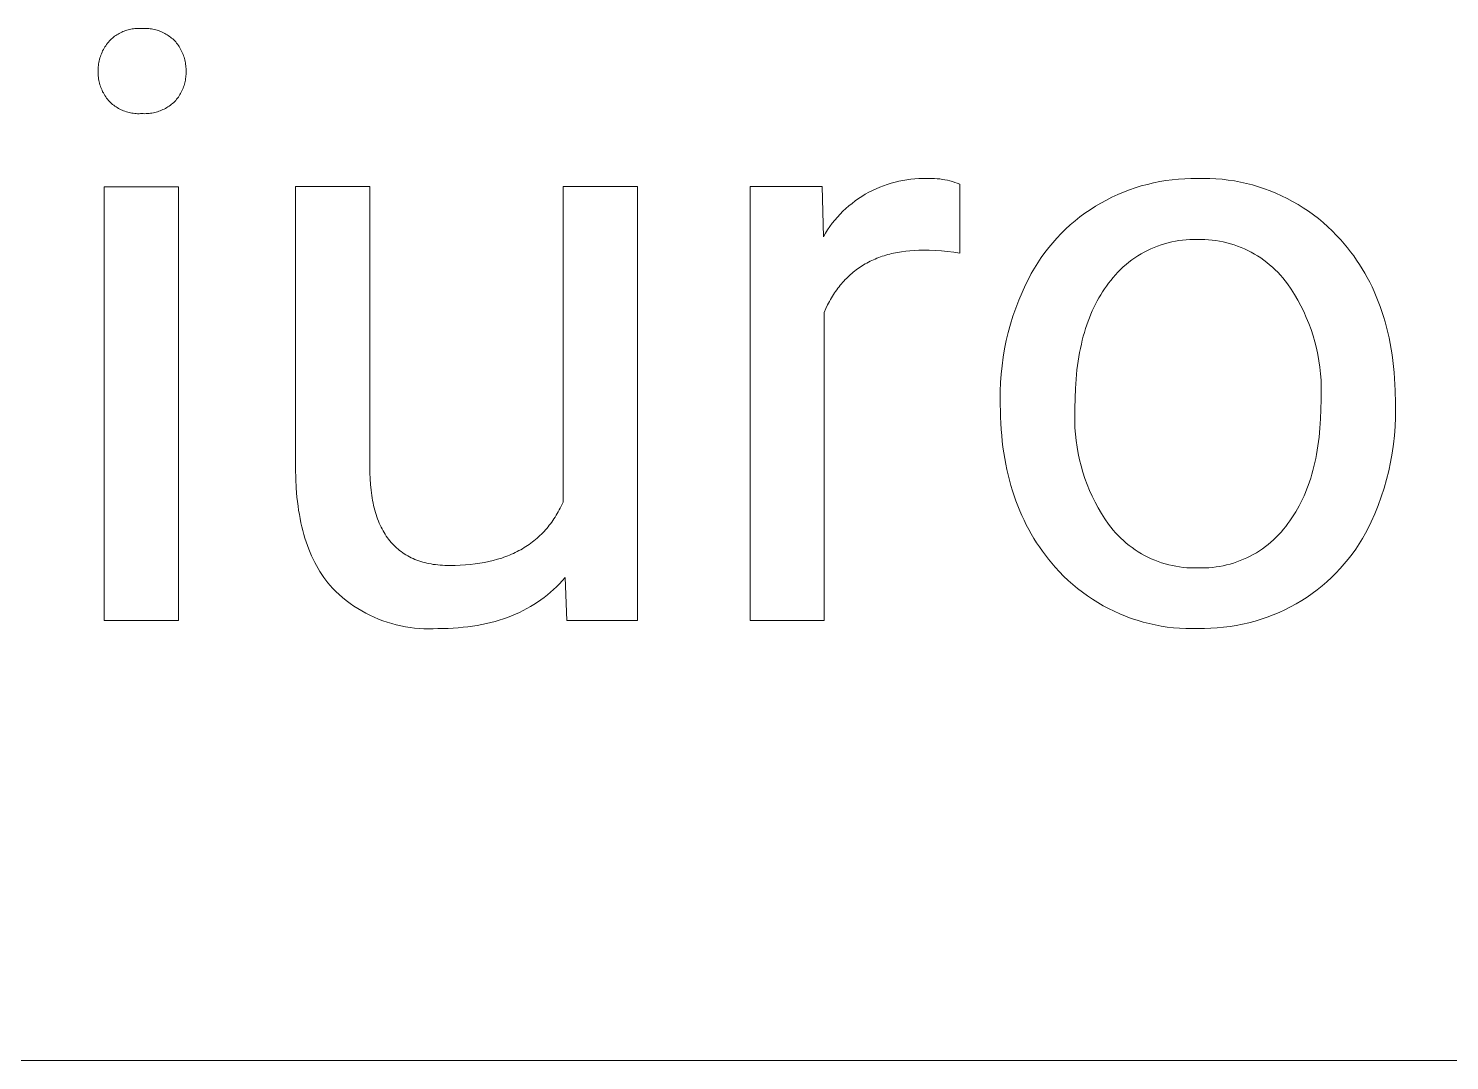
# Model space of a CAD drawing. Header units: millimetres. Extents: x -582 to 3448, y -204 to 2611.
# Drawn here: x 2162.3 to 2255.2, y 21 to 88.5 of the extents above; entities that cross this region are included whole.
import ezdxf

# ---------------------------------------------------------------- set-up
doc = ezdxf.new("R2010")
doc.units = ezdxf.units.MM
doc.header["$MEASUREMENT"] = 0
doc.layers.add('Domyślny', color=7, linetype='Continuous', true_color=0x000000)

msp = doc.modelspace()

# ---------------------------------------------------------------- linework, layer by layer
at = {"layer": 'Domyślny', "color": 18, "lineweight": 15, "true_color": 0x000000}
for p, q in [((2168.33, 88.212), (2168.411, 88.251)), ((2168.411, 88.251), (2168.494, 88.288)), ((2168.494, 88.288), (2168.577, 88.321)), ((2168.577, 88.321), (2168.662, 88.352)), ((2168.662, 88.352), (2168.748, 88.379)), ((2168.748, 88.379), (2168.835, 88.404)), ((2168.835, 88.404), (2168.922, 88.426)), ((2168.922, 88.426), (2169.011, 88.444)), ((2169.011, 88.444), (2169.099, 88.46)), ((2169.099, 88.46), (2169.189, 88.473)), ((2169.189, 88.473), (2169.278, 88.482)), ((2169.278, 88.482), (2169.368, 88.489)), ((2169.368, 88.489), (2169.458, 88.492)), ((2169.458, 88.492), (2169.549, 88.492)), ((2169.549, 88.492), (2169.639, 88.489)), ((2169.639, 88.489), (2169.729, 88.483)), ((2169.729, 88.483), (2169.82, 88.489)), ((2169.82, 88.489), (2169.911, 88.492)), ((2169.911, 88.492), (2170.002, 88.491)), ((2170.002, 88.491), (2170.093, 88.488)), ((2170.093, 88.488), (2170.184, 88.481)), ((2170.184, 88.481), (2170.274, 88.471)), ((2170.274, 88.471), (2170.364, 88.458)), ((2170.364, 88.458), (2170.454, 88.443)), ((2170.454, 88.443), (2170.543, 88.424)), ((2170.543, 88.424), (2170.632, 88.402)), ((2170.632, 88.402), (2170.719, 88.378)), ((2170.719, 88.378), (2170.806, 88.35)), ((2170.806, 88.35), (2170.892, 88.319)), ((2170.892, 88.319), (2170.977, 88.286)), ((2170.977, 88.286), (2171.06, 88.25)), ((2171.06, 88.25), (2171.142, 88.211)), ((2167.311, 87.282), (2167.365, 87.365)), ((2167.365, 87.365), (2167.421, 87.447)), ((2167.421, 87.447), (2167.481, 87.526)), ((2167.481, 87.526), (2167.543, 87.603)), ((2167.543, 87.603), (2167.608, 87.678)), ((2167.608, 87.678), (2167.672, 87.742)), ((2167.672, 87.742), (2167.737, 87.804)), ((2167.737, 87.804), (2167.805, 87.864)), ((2167.805, 87.864), (2167.875, 87.921)), ((2167.875, 87.921), (2167.946, 87.976)), ((2167.946, 87.976), (2168.019, 88.029)), ((2168.019, 88.029), (2168.095, 88.079)), ((2168.095, 88.079), (2168.171, 88.126)), ((2168.171, 88.126), (2168.25, 88.17)), ((2168.25, 88.17), (2168.33, 88.212)), ((2171.142, 88.211), (2171.223, 88.169)), ((2171.223, 88.169), (2171.303, 88.124)), ((2171.303, 88.124), (2171.381, 88.077)), ((2171.381, 88.077), (2171.457, 88.028)), ((2171.457, 88.028), (2171.532, 87.975)), ((2171.532, 87.975), (2171.604, 87.921)), ((2171.604, 87.921), (2171.675, 87.864)), ((2171.675, 87.864), (2171.744, 87.804)), ((2171.744, 87.804), (2171.811, 87.742)), ((2171.811, 87.742), (2171.876, 87.678)), ((2171.876, 87.678), (2171.939, 87.607)), ((2171.939, 87.607), (2171.999, 87.534)), ((2171.999, 87.534), (2172.057, 87.458)), ((2172.057, 87.458), (2172.112, 87.381)), ((2172.112, 87.381), (2172.165, 87.302)), ((2172.165, 87.302), (2172.215, 87.221)), ((2166.917, 86.271), (2166.937, 86.368)), ((2166.937, 86.368), (2166.96, 86.465)), ((2166.96, 86.465), (2166.986, 86.56)), ((2166.986, 86.56), (2167.016, 86.655)), ((2167.016, 86.655), (2167.049, 86.749)), ((2167.049, 86.749), (2167.085, 86.841)), ((2167.085, 86.841), (2167.124, 86.932)), ((2167.124, 86.932), (2167.166, 87.022)), ((2167.166, 87.022), (2167.211, 87.111)), ((2167.211, 87.111), (2167.259, 87.197)), ((2167.259, 87.197), (2167.311, 87.282)), ((2172.215, 87.221), (2172.263, 87.139)), ((2172.263, 87.139), (2172.307, 87.055)), ((2172.307, 87.055), (2172.349, 86.97)), ((2172.349, 86.97), (2172.388, 86.883)), ((2172.388, 86.883), (2172.423, 86.795)), ((2172.423, 86.795), (2172.456, 86.706)), ((2172.456, 86.706), (2172.486, 86.616)), ((2172.486, 86.616), (2172.513, 86.524)), ((2172.513, 86.524), (2172.537, 86.432)), ((2172.537, 86.432), (2172.558, 86.34)), ((2166.87, 85.778), (2166.872, 85.877)), ((2166.87, 85.679), (2166.87, 85.778)), ((2166.87, 85.581), (2166.87, 85.679)), ((2166.872, 85.484), (2166.87, 85.581)), ((2166.872, 85.877), (2166.879, 85.976)), ((2166.879, 85.386), (2166.872, 85.484)), ((2166.879, 85.976), (2166.888, 86.075)), ((2166.888, 86.075), (2166.901, 86.173)), ((2166.901, 86.173), (2166.917, 86.271)), ((2172.558, 86.34), (2172.575, 86.246)), ((2172.575, 86.246), (2172.59, 86.152)), ((2172.59, 86.152), (2172.601, 86.058)), ((2172.601, 86.058), (2172.609, 85.963)), ((2172.609, 85.963), (2172.614, 85.869)), ((2172.614, 85.492), (2172.609, 85.398)), ((2172.614, 85.869), (2172.616, 85.774)), ((2172.616, 85.774), (2172.614, 85.679)), ((2172.614, 85.679), (2172.616, 85.585)), ((2172.616, 85.585), (2172.614, 85.492)), ((2166.888, 85.289), (2166.879, 85.386)), ((2166.901, 85.192), (2166.888, 85.289)), ((2166.918, 85.096), (2166.901, 85.192)), ((2166.937, 85.001), (2166.918, 85.096)), ((2166.96, 84.906), (2166.937, 85.001)), ((2166.987, 84.812), (2166.96, 84.906)), ((2167.016, 84.719), (2166.987, 84.812)), ((2167.049, 84.627), (2167.016, 84.719)), ((2167.085, 84.537), (2167.049, 84.627)), ((2167.124, 84.447), (2167.085, 84.537)), ((2172.423, 84.582), (2172.387, 84.496)), ((2172.456, 84.669), (2172.423, 84.582)), ((2172.486, 84.758), (2172.456, 84.669)), ((2172.513, 84.847), (2172.486, 84.758)), ((2172.537, 84.938), (2172.513, 84.847)), ((2172.557, 85.029), (2172.537, 84.938)), ((2172.575, 85.12), (2172.557, 85.029)), ((2172.589, 85.213), (2172.575, 85.12)), ((2172.601, 85.305), (2172.589, 85.213)), ((2172.609, 85.398), (2172.601, 85.305)), ((2167.166, 84.359), (2167.124, 84.447)), ((2167.212, 84.273), (2167.166, 84.359)), ((2167.26, 84.188), (2167.212, 84.273)), ((2167.311, 84.105), (2167.26, 84.188)), ((2167.365, 84.024), (2167.311, 84.105)), ((2167.422, 83.944), (2167.365, 84.024)), ((2167.481, 83.867), (2167.422, 83.944)), ((2167.544, 83.792), (2167.481, 83.867)), ((2167.608, 83.719), (2167.544, 83.792)), ((2167.675, 83.654), (2167.608, 83.719)), ((2167.745, 83.591), (2167.675, 83.654)), ((2167.816, 83.531), (2167.745, 83.591)), ((2171.737, 83.592), (2171.664, 83.532)), ((2171.808, 83.654), (2171.737, 83.592)), ((2171.876, 83.719), (2171.808, 83.654)), ((2171.939, 83.788), (2171.876, 83.719)), ((2171.999, 83.86), (2171.939, 83.788)), ((2172.057, 83.933), (2171.999, 83.86)), ((2172.112, 84.008), (2172.057, 83.933)), ((2172.165, 84.086), (2172.112, 84.008)), ((2172.215, 84.164), (2172.165, 84.086)), ((2172.262, 84.245), (2172.215, 84.164)), ((2172.307, 84.327), (2172.262, 84.245)), ((2172.348, 84.411), (2172.307, 84.327)), ((2172.387, 84.496), (2172.348, 84.411)), ((2167.889, 83.473), (2167.816, 83.531)), ((2167.965, 83.418), (2167.889, 83.473)), ((2168.042, 83.366), (2167.965, 83.418)), ((2168.121, 83.316), (2168.042, 83.366)), ((2168.201, 83.269), (2168.121, 83.316)), ((2168.283, 83.224), (2168.201, 83.269)), ((2168.367, 83.183), (2168.283, 83.224)), ((2168.452, 83.144), (2168.367, 83.183)), ((2168.538, 83.108), (2168.452, 83.144)), ((2168.626, 83.076), (2168.538, 83.108)), ((2168.715, 83.046), (2168.626, 83.076)), ((2168.804, 83.019), (2168.715, 83.046)), ((2168.894, 82.996), (2168.804, 83.019)), ((2168.986, 82.976), (2168.894, 82.996)), ((2169.077, 82.958), (2168.986, 82.976)), ((2169.17, 82.944), (2169.077, 82.958)), ((2169.262, 82.934), (2169.17, 82.944)), ((2169.356, 82.926), (2169.262, 82.934)), ((2169.449, 82.921), (2169.356, 82.926)), ((2169.542, 82.92), (2169.449, 82.921)), ((2169.636, 82.922), (2169.542, 82.92)), ((2169.729, 82.927), (2169.636, 82.922)), ((2169.823, 82.922), (2169.729, 82.927)), ((2169.917, 82.921), (2169.823, 82.922)), ((2170.012, 82.922), (2169.917, 82.921)), ((2170.106, 82.927), (2170.012, 82.922)), ((2170.2, 82.935), (2170.106, 82.927)), ((2170.293, 82.946), (2170.2, 82.935)), ((2170.387, 82.96), (2170.293, 82.946)), ((2170.479, 82.977), (2170.387, 82.96)), ((2170.571, 82.998), (2170.479, 82.977)), ((2170.663, 83.021), (2170.571, 82.998)), ((2170.753, 83.048), (2170.663, 83.021)), ((2170.843, 83.078), (2170.753, 83.048)), ((2170.931, 83.11), (2170.843, 83.078)), ((2171.019, 83.146), (2170.931, 83.11)), ((2171.105, 83.184), (2171.019, 83.146)), ((2171.189, 83.226), (2171.105, 83.184)), ((2171.273, 83.27), (2171.189, 83.226)), ((2171.354, 83.317), (2171.273, 83.27)), ((2171.435, 83.367), (2171.354, 83.317)), ((2171.513, 83.419), (2171.435, 83.367)), ((2171.59, 83.474), (2171.513, 83.419)), ((2171.664, 83.532), (2171.59, 83.474)), ((2167.273, 49.792), (2167.273, 78.15)), ((2167.273, 78.15), (2172.118, 78.15)), ((2172.118, 78.15), (2172.118, 49.792)), ((2179.775, 59.702), (2179.775, 78.155)), ((2179.775, 78.155), (2184.62, 78.155)), ((2184.62, 78.155), (2184.62, 59.836)), ((2197.249, 57.528), (2197.249, 78.155)), ((2197.249, 78.155), (2202.107, 78.155)), ((2202.107, 78.155), (2202.107, 49.797)), ((2209.473, 49.799), (2209.473, 78.156)), ((2209.473, 78.156), (2214.183, 78.156)), ((2214.183, 78.156), (2214.264, 74.882)), ((2217.468, 77.902), (2217.705, 78.015)), ((2217.705, 78.015), (2217.947, 78.119)), ((2217.947, 78.119), (2218.192, 78.214)), ((2218.192, 78.214), (2218.44, 78.301)), ((2218.44, 78.301), (2218.691, 78.38)), ((2218.691, 78.38), (2218.944, 78.449)), ((2218.944, 78.449), (2219.2, 78.51)), ((2219.2, 78.51), (2219.458, 78.561)), ((2219.458, 78.561), (2219.717, 78.604)), ((2219.717, 78.604), (2219.978, 78.637)), ((2219.978, 78.637), (2220.24, 78.662)), ((2220.24, 78.662), (2220.502, 78.677)), ((2220.502, 78.677), (2220.765, 78.683)), ((2220.765, 78.683), (2221.028, 78.68)), ((2221.028, 78.68), (2221.196, 78.686)), ((2221.196, 78.686), (2221.365, 78.686)), ((2221.365, 78.686), (2221.534, 78.681)), ((2221.534, 78.681), (2221.703, 78.67)), ((2221.703, 78.67), (2221.871, 78.653)), ((2221.871, 78.653), (2222.038, 78.63)), ((2222.038, 78.63), (2222.204, 78.602)), ((2222.204, 78.602), (2222.37, 78.569)), ((2222.37, 78.569), (2222.534, 78.529)), ((2222.534, 78.529), (2222.697, 78.484)), ((2222.697, 78.484), (2222.858, 78.434)), ((2222.858, 78.434), (2223.017, 78.378)), ((2223.017, 78.378), (2223.175, 78.317)), ((2223.175, 78.317), (2223.175, 73.808)), ((2234.26, 77.94), (2234.648, 78.074)), ((2234.648, 78.074), (2235.041, 78.195)), ((2235.041, 78.195), (2235.438, 78.303)), ((2235.438, 78.303), (2235.839, 78.398)), ((2235.839, 78.398), (2236.242, 78.479)), ((2236.242, 78.479), (2236.647, 78.547)), ((2236.647, 78.547), (2237.055, 78.601)), ((2237.055, 78.601), (2237.464, 78.642)), ((2237.464, 78.642), (2237.875, 78.669)), ((2237.875, 78.669), (2238.286, 78.682)), ((2238.286, 78.682), (2238.697, 78.681)), ((2238.697, 78.681), (2239.103, 78.689)), ((2239.103, 78.689), (2239.508, 78.683)), ((2239.508, 78.683), (2239.913, 78.664)), ((2239.913, 78.664), (2240.317, 78.631)), ((2240.317, 78.631), (2240.72, 78.584)), ((2240.72, 78.584), (2241.121, 78.524)), ((2241.121, 78.524), (2241.519, 78.45)), ((2241.519, 78.45), (2241.915, 78.362)), ((2241.915, 78.362), (2242.308, 78.261)), ((2242.308, 78.261), (2242.697, 78.147)), ((2242.697, 78.147), (2243.082, 78.02)), ((2243.082, 78.02), (2243.462, 77.879)), ((2216.137, 77.061), (2216.346, 77.22)), ((2216.346, 77.22), (2216.561, 77.372)), ((2216.561, 77.372), (2216.781, 77.516)), ((2216.781, 77.516), (2217.005, 77.653)), ((2217.005, 77.653), (2217.234, 77.782)), ((2217.234, 77.782), (2217.468, 77.902)), ((2232.395, 77.078), (2232.756, 77.275)), ((2232.756, 77.275), (2233.123, 77.46)), ((2233.123, 77.46), (2233.497, 77.633)), ((2233.497, 77.633), (2233.876, 77.792)), ((2233.876, 77.792), (2234.26, 77.94)), ((2243.462, 77.879), (2243.837, 77.726)), ((2243.837, 77.726), (2244.207, 77.56)), ((2244.207, 77.56), (2244.572, 77.382)), ((2244.572, 77.382), (2244.93, 77.192)), ((2244.93, 77.192), (2245.281, 76.989)), ((2215.011, 75.961), (2215.182, 76.16)), ((2215.182, 76.16), (2215.36, 76.354)), ((2215.36, 76.354), (2215.545, 76.54)), ((2215.545, 76.54), (2215.737, 76.721)), ((2215.737, 76.721), (2215.934, 76.894)), ((2215.934, 76.894), (2216.137, 77.061)), ((2230.71, 75.917), (2231.03, 76.172)), ((2231.03, 76.172), (2231.359, 76.416)), ((2231.359, 76.416), (2231.696, 76.648)), ((2231.696, 76.648), (2232.041, 76.869)), ((2232.041, 76.869), (2232.395, 77.078)), ((2245.281, 76.989), (2245.625, 76.775)), ((2245.625, 76.775), (2245.962, 76.549)), ((2245.962, 76.549), (2246.291, 76.312)), ((2246.291, 76.312), (2246.611, 76.064)), ((2214.398, 75.108), (2214.54, 75.329)), ((2214.54, 75.329), (2214.689, 75.545)), ((2214.689, 75.545), (2214.846, 75.756)), ((2214.846, 75.756), (2215.011, 75.961)), ((2229.804, 75.088), (2230.096, 75.375)), ((2230.096, 75.375), (2230.398, 75.651)), ((2230.398, 75.651), (2230.71, 75.917)), ((2246.611, 76.064), (2246.923, 75.805)), ((2246.923, 75.805), (2247.226, 75.536)), ((2247.226, 75.536), (2247.52, 75.256)), ((2247.52, 75.256), (2247.804, 74.967)), ((2214.264, 74.882), (2214.398, 75.108)), ((2228.988, 74.171), (2229.249, 74.486)), ((2229.249, 74.486), (2229.521, 74.792)), ((2229.521, 74.792), (2229.804, 75.088)), ((2236.333, 74.346), (2236.107, 74.267)), ((2236.562, 74.418), (2236.333, 74.346)), ((2236.794, 74.481), (2236.562, 74.418)), ((2237.028, 74.537), (2236.794, 74.481)), ((2237.263, 74.584), (2237.028, 74.537)), ((2237.5, 74.623), (2237.263, 74.584)), ((2237.738, 74.654), (2237.5, 74.623)), ((2237.977, 74.677), (2237.738, 74.654)), ((2238.217, 74.691), (2237.977, 74.677)), ((2238.457, 74.697), (2238.217, 74.691)), ((2238.697, 74.695), (2238.457, 74.697)), ((2238.941, 74.698), (2238.697, 74.695)), ((2239.184, 74.692), (2238.941, 74.698)), ((2239.428, 74.678), (2239.184, 74.692)), ((2239.67, 74.656), (2239.428, 74.678)), ((2239.912, 74.625), (2239.67, 74.656)), ((2240.153, 74.586), (2239.912, 74.625)), ((2240.392, 74.539), (2240.153, 74.586)), ((2240.629, 74.483), (2240.392, 74.539)), ((2240.864, 74.419), (2240.629, 74.483)), ((2241.097, 74.347), (2240.864, 74.419)), ((2241.327, 74.267), (2241.097, 74.347)), ((2247.804, 74.967), (2248.078, 74.668)), ((2248.078, 74.668), (2248.299, 74.415)), ((2248.299, 74.415), (2248.512, 74.157)), ((2217.536, 73.375), (2217.425, 73.325)), ((2217.648, 73.424), (2217.536, 73.375)), ((2217.762, 73.471), (2217.648, 73.424)), ((2217.877, 73.515), (2217.762, 73.471)), ((2217.994, 73.558), (2217.877, 73.515)), ((2218.112, 73.599), (2217.994, 73.558)), ((2218.232, 73.638), (2218.112, 73.599)), ((2218.353, 73.674), (2218.232, 73.638)), ((2218.475, 73.709), (2218.353, 73.674)), ((2218.6, 73.742), (2218.475, 73.709)), ((2218.725, 73.773), (2218.6, 73.742)), ((2218.852, 73.801), (2218.725, 73.773)), ((2219.111, 73.853), (2218.852, 73.801)), ((2219.375, 73.897), (2219.111, 73.853)), ((2219.646, 73.932), (2219.375, 73.897)), ((2219.922, 73.96), (2219.646, 73.932)), ((2220.204, 73.98), (2219.922, 73.96)), ((2220.492, 73.992), (2220.204, 73.98)), ((2220.786, 73.996), (2220.492, 73.992)), ((2221.186, 73.995), (2220.786, 73.996)), ((2221.586, 73.981), (2221.186, 73.995)), ((2221.985, 73.956), (2221.586, 73.981)), ((2222.383, 73.919), (2221.985, 73.956)), ((2222.78, 73.869), (2222.383, 73.919)), ((2223.175, 73.808), (2222.78, 73.869)), ((2228.269, 73.175), (2228.497, 73.515)), ((2228.497, 73.515), (2228.737, 73.847)), ((2228.737, 73.847), (2228.988, 74.171)), ((2234.615, 73.5), (2234.419, 73.361)), ((2234.816, 73.631), (2234.615, 73.5)), ((2235.022, 73.755), (2234.816, 73.631)), ((2235.231, 73.873), (2235.022, 73.755)), ((2235.445, 73.983), (2235.231, 73.873)), ((2235.662, 74.085), (2235.445, 73.983)), ((2235.883, 74.18), (2235.662, 74.085)), ((2236.107, 74.267), (2235.883, 74.18)), ((2241.555, 74.179), (2241.327, 74.267)), ((2241.779, 74.083), (2241.555, 74.179)), ((2241.999, 73.98), (2241.779, 74.083)), ((2242.216, 73.869), (2241.999, 73.98)), ((2242.429, 73.751), (2242.216, 73.869)), ((2242.638, 73.625), (2242.429, 73.751)), ((2242.842, 73.492), (2242.638, 73.625)), ((2243.042, 73.352), (2242.842, 73.492)), ((2248.512, 74.157), (2248.718, 73.894)), ((2248.718, 73.894), (2248.917, 73.625)), ((2248.917, 73.625), (2249.11, 73.352)), ((2216.12, 72.486), (2216.03, 72.408)), ((2216.212, 72.562), (2216.12, 72.486)), ((2216.305, 72.637), (2216.212, 72.562)), ((2216.399, 72.709), (2216.305, 72.637)), ((2216.495, 72.78), (2216.399, 72.709)), ((2216.592, 72.848), (2216.495, 72.78)), ((2216.691, 72.915), (2216.592, 72.848)), ((2216.792, 72.979), (2216.691, 72.915)), ((2216.894, 73.042), (2216.792, 72.979)), ((2216.997, 73.102), (2216.894, 73.042)), ((2217.102, 73.161), (2216.997, 73.102)), ((2217.208, 73.218), (2217.102, 73.161)), ((2217.316, 73.272), (2217.208, 73.218)), ((2217.425, 73.325), (2217.316, 73.272)), ((2227.657, 72.111), (2227.849, 72.472)), ((2227.849, 72.472), (2228.053, 72.827)), ((2228.053, 72.827), (2228.269, 73.175)), ((2233.516, 72.572), (2233.352, 72.397)), ((2233.685, 72.743), (2233.516, 72.572)), ((2233.861, 72.907), (2233.685, 72.743)), ((2234.042, 73.065), (2233.861, 72.907)), ((2234.228, 73.216), (2234.042, 73.065)), ((2234.419, 73.361), (2234.228, 73.216)), ((2243.237, 73.206), (2243.042, 73.352)), ((2243.426, 73.052), (2243.237, 73.206)), ((2243.61, 72.893), (2243.426, 73.052)), ((2243.789, 72.727), (2243.61, 72.893)), ((2243.961, 72.555), (2243.789, 72.727)), ((2244.128, 72.377), (2243.961, 72.555)), ((2249.11, 73.352), (2249.295, 73.073)), ((2249.295, 73.073), (2249.473, 72.789)), ((2249.473, 72.789), (2249.644, 72.499)), ((2249.644, 72.499), (2249.808, 72.205)), ((2215.212, 71.514), (2215.139, 71.414)), ((2215.287, 71.612), (2215.212, 71.514)), ((2215.364, 71.709), (2215.287, 71.612)), ((2215.442, 71.803), (2215.364, 71.709)), ((2215.522, 71.895), (2215.442, 71.803)), ((2215.603, 71.986), (2215.522, 71.895)), ((2215.685, 72.074), (2215.603, 71.986)), ((2215.769, 72.16), (2215.685, 72.074)), ((2215.855, 72.245), (2215.769, 72.16)), ((2215.942, 72.327), (2215.855, 72.245)), ((2216.03, 72.408), (2215.942, 72.327)), ((2227.245, 71.24), (2227.478, 71.743)), ((2227.478, 71.743), (2227.657, 72.111)), ((2232.764, 71.657), (2232.634, 71.472)), ((2232.899, 71.837), (2232.764, 71.657)), ((2233.044, 72.028), (2232.899, 71.837)), ((2233.195, 72.215), (2233.044, 72.028)), ((2233.352, 72.397), (2233.195, 72.215)), ((2244.288, 72.193), (2244.128, 72.377)), ((2244.442, 72.004), (2244.288, 72.193)), ((2244.589, 71.81), (2244.442, 72.004)), ((2244.826, 71.46), (2244.589, 71.81)), ((2249.808, 72.205), (2249.965, 71.905)), ((2249.965, 71.905), (2250.115, 71.6)), ((2250.115, 71.6), (2250.257, 71.29)), ((2214.665, 70.656), (2214.543, 70.422)), ((2214.728, 70.77), (2214.665, 70.656)), ((2214.793, 70.883), (2214.728, 70.77)), ((2214.859, 70.993), (2214.793, 70.883)), ((2214.927, 71.101), (2214.859, 70.993)), ((2214.996, 71.207), (2214.927, 71.101)), ((2215.066, 71.311), (2214.996, 71.207)), ((2215.139, 71.414), (2215.066, 71.311)), ((2226.832, 70.213), (2227.03, 70.73)), ((2227.03, 70.73), (2227.245, 71.24)), ((2232.153, 70.684), (2232.044, 70.475)), ((2232.267, 70.889), (2232.153, 70.684)), ((2232.385, 71.088), (2232.267, 70.889)), ((2232.507, 71.282), (2232.385, 71.088)), ((2232.634, 71.472), (2232.507, 71.282)), ((2245.051, 71.103), (2244.826, 71.46)), ((2245.264, 70.737), (2245.051, 71.103)), ((2245.463, 70.365), (2245.264, 70.737)), ((2250.257, 71.29), (2250.393, 70.975)), ((2250.393, 70.975), (2250.522, 70.654)), ((2250.522, 70.654), (2250.644, 70.329)), ((2214.427, 70.18), (2214.317, 69.93)), ((2214.317, 69.93), (2214.317, 49.799)), ((2214.543, 70.422), (2214.427, 70.18)), ((2226.488, 69.161), (2226.651, 69.69)), ((2226.651, 69.69), (2226.832, 70.213)), ((2231.741, 69.819), (2231.648, 69.59)), ((2231.837, 70.042), (2231.741, 69.819)), ((2231.938, 70.261), (2231.837, 70.042)), ((2232.044, 70.475), (2231.938, 70.261)), ((2245.65, 69.986), (2245.463, 70.365)), ((2245.823, 69.6), (2245.65, 69.986)), ((2250.644, 70.329), (2250.759, 69.998)), ((2250.759, 69.998), (2250.867, 69.662)), ((2250.867, 69.662), (2250.968, 69.321)), ((2226.342, 68.627), (2226.488, 69.161)), ((2231.397, 68.875), (2231.321, 68.627)), ((2231.476, 69.118), (2231.397, 68.875)), ((2231.56, 69.357), (2231.476, 69.118)), ((2231.648, 69.59), (2231.56, 69.357)), ((2245.983, 69.209), (2245.823, 69.6)), ((2246.129, 68.813), (2245.983, 69.209)), ((2246.261, 68.411), (2246.129, 68.813)), ((2250.968, 69.321), (2251.061, 68.974)), ((2251.061, 68.974), (2251.148, 68.623)), ((2226.104, 67.545), (2226.214, 68.088)), ((2226.214, 68.088), (2226.342, 68.627)), ((2231.121, 67.853), (2231.063, 67.586)), ((2231.184, 68.116), (2231.121, 67.853)), ((2231.25, 68.374), (2231.184, 68.116)), ((2231.321, 68.627), (2231.25, 68.374)), ((2246.379, 68.006), (2246.261, 68.411)), ((2246.482, 67.596), (2246.379, 68.006)), ((2251.148, 68.623), (2251.228, 68.266)), ((2251.228, 68.266), (2251.301, 67.904)), ((2251.301, 67.904), (2251.367, 67.537)), ((2225.938, 66.451), (2226.012, 66.999)), ((2226.012, 66.999), (2226.104, 67.545)), ((2230.96, 67.036), (2230.914, 66.754)), ((2231.009, 67.313), (2230.96, 67.036)), ((2231.063, 67.586), (2231.009, 67.313)), ((2246.572, 67.183), (2246.482, 67.596)), ((2246.647, 66.767), (2246.572, 67.183)), ((2251.367, 67.537), (2251.426, 67.165)), ((2251.426, 67.165), (2251.478, 66.787)), ((2225.883, 65.9), (2225.938, 66.451)), ((2230.837, 66.175), (2230.776, 65.576)), ((2230.914, 66.754), (2230.837, 66.175)), ((2246.707, 66.349), (2246.647, 66.767)), ((2246.753, 65.929), (2246.707, 66.349)), ((2251.478, 66.787), (2251.523, 66.404)), ((2251.523, 66.404), (2251.561, 66.016)), ((2251.561, 66.016), (2251.593, 65.623)), ((2225.827, 64.794), (2225.846, 65.347)), ((2225.846, 65.347), (2225.883, 65.9)), ((2230.776, 65.576), (2230.733, 64.958)), ((2246.784, 65.508), (2246.753, 65.929)), ((2246.801, 65.085), (2246.784, 65.508)), ((2246.803, 64.663), (2246.801, 65.085)), ((2251.593, 65.623), (2251.617, 65.225)), ((2251.617, 65.225), (2251.634, 64.821)), ((2225.827, 64.241), (2225.827, 64.794)), ((2225.827, 63.905), (2225.827, 64.241)), ((2230.707, 64.321), (2230.698, 63.663)), ((2230.733, 64.958), (2230.707, 64.321)), ((2246.781, 63.598), (2246.79, 64.241)), ((2246.79, 64.241), (2246.803, 64.663)), ((2251.634, 64.821), (2251.648, 63.999)), ((2225.83, 63.494), (2225.827, 63.905)), ((2225.841, 63.088), (2225.83, 63.494)), ((2230.698, 63.663), (2230.685, 63.241)), ((2230.685, 63.241), (2230.687, 62.819)), ((2246.756, 62.974), (2246.781, 63.598)), ((2251.648, 63.663), (2251.646, 63.075)), ((2251.648, 63.999), (2251.648, 63.663)), ((2225.859, 62.687), (2225.841, 63.088)), ((2225.883, 62.291), (2225.859, 62.687)), ((2225.915, 61.9), (2225.883, 62.291)), ((2230.687, 62.819), (2230.703, 62.396)), ((2230.703, 62.396), (2230.734, 61.975)), ((2246.656, 61.779), (2246.714, 62.367)), ((2246.714, 62.367), (2246.756, 62.974)), ((2251.625, 62.487), (2251.582, 61.899)), ((2251.646, 63.075), (2251.625, 62.487)), ((2225.954, 61.515), (2225.915, 61.9)), ((2226, 61.134), (2225.954, 61.515)), ((2230.734, 61.975), (2230.78, 61.555)), ((2230.78, 61.555), (2230.84, 61.137)), ((2246.58, 61.209), (2246.656, 61.779)), ((2251.52, 61.314), (2251.437, 60.731)), ((2251.582, 61.899), (2251.52, 61.314)), ((2226.053, 60.759), (2226, 61.134)), ((2226.113, 60.389), (2226.053, 60.759)), ((2226.179, 60.024), (2226.113, 60.389)), ((2230.84, 61.137), (2230.915, 60.721)), ((2230.915, 60.721), (2231.005, 60.308)), ((2246.378, 60.124), (2246.435, 60.389)), ((2246.435, 60.389), (2246.488, 60.658)), ((2246.488, 60.658), (2246.536, 60.931)), ((2246.536, 60.931), (2246.58, 61.209)), ((2251.437, 60.731), (2251.334, 60.152)), ((2179.787, 59.067), (2179.775, 59.702)), ((2184.62, 59.836), (2184.625, 59.44)), ((2184.625, 59.44), (2184.641, 59.056)), ((2226.253, 59.665), (2226.179, 60.024)), ((2226.334, 59.31), (2226.253, 59.665)), ((2231.005, 60.308), (2231.108, 59.898)), ((2231.108, 59.898), (2231.226, 59.492)), ((2231.226, 59.492), (2231.359, 59.091)), ((2246.182, 59.358), (2246.251, 59.609)), ((2246.251, 59.609), (2246.317, 59.864)), ((2246.317, 59.864), (2246.378, 60.124)), ((2251.211, 59.576), (2251.069, 59.005)), ((2251.334, 60.152), (2251.211, 59.576)), ((2179.818, 58.453), (2179.787, 59.067)), ((2184.641, 59.056), (2184.667, 58.685)), ((2184.667, 58.685), (2184.703, 58.326)), ((2226.422, 58.961), (2226.334, 59.31)), ((2226.517, 58.616), (2226.422, 58.961)), ((2226.619, 58.277), (2226.517, 58.616)), ((2231.359, 59.091), (2231.505, 58.694)), ((2231.505, 58.694), (2231.664, 58.303)), ((2245.859, 58.399), (2245.946, 58.632)), ((2245.946, 58.632), (2246.029, 58.869)), ((2246.029, 58.869), (2246.107, 59.111)), ((2246.107, 59.111), (2246.182, 59.358)), ((2251.069, 59.005), (2250.906, 58.439)), ((2179.866, 57.858), (2179.818, 58.453)), ((2179.898, 57.568), (2179.866, 57.858)), ((2184.703, 58.326), (2184.749, 57.98)), ((2184.749, 57.98), (2184.776, 57.812)), ((2184.776, 57.812), (2184.805, 57.647)), ((2184.805, 57.647), (2184.838, 57.485)), ((2226.728, 57.943), (2226.619, 58.277)), ((2226.843, 57.614), (2226.728, 57.943)), ((2226.966, 57.29), (2226.843, 57.614)), ((2231.664, 58.303), (2231.838, 57.918)), ((2231.838, 57.918), (2232.024, 57.539)), ((2245.468, 57.513), (2245.572, 57.728)), ((2245.572, 57.728), (2245.672, 57.947)), ((2245.672, 57.947), (2245.768, 58.171)), ((2245.768, 58.171), (2245.859, 58.399)), ((2250.724, 57.879), (2250.523, 57.326)), ((2250.906, 58.439), (2250.724, 57.879)), ((2179.934, 57.283), (2179.898, 57.568)), ((2179.974, 57.003), (2179.934, 57.283)), ((2180.02, 56.728), (2179.974, 57.003)), ((2180.069, 56.458), (2180.02, 56.728)), ((2184.838, 57.485), (2184.872, 57.326)), ((2184.872, 57.326), (2184.909, 57.17)), ((2184.909, 57.17), (2184.949, 57.018)), ((2184.949, 57.018), (2184.992, 56.868)), ((2184.992, 56.868), (2185.037, 56.722)), ((2185.037, 56.722), (2185.084, 56.579)), ((2196.733, 56.56), (2196.804, 56.674)), ((2196.804, 56.674), (2196.873, 56.79)), ((2196.873, 56.79), (2196.94, 56.908)), ((2196.94, 56.908), (2197.006, 57.028)), ((2197.006, 57.028), (2197.069, 57.15)), ((2197.069, 57.15), (2197.131, 57.274)), ((2197.131, 57.274), (2197.191, 57.4)), ((2197.191, 57.4), (2197.249, 57.528)), ((2227.096, 56.971), (2226.966, 57.29)), ((2227.232, 56.658), (2227.096, 56.971)), ((2227.376, 56.349), (2227.232, 56.658)), ((2232.024, 57.539), (2232.224, 57.166)), ((2232.224, 57.166), (2232.437, 56.801)), ((2232.437, 56.801), (2232.662, 56.444)), ((2244.881, 56.506), (2245.007, 56.698)), ((2245.007, 56.698), (2245.129, 56.895)), ((2245.129, 56.895), (2245.246, 57.096)), ((2245.246, 57.096), (2245.359, 57.302)), ((2245.359, 57.302), (2245.468, 57.513)), ((2250.303, 56.78), (2250.064, 56.242)), ((2250.523, 57.326), (2250.303, 56.78)), ((2180.124, 56.193), (2180.069, 56.458)), ((2180.183, 55.932), (2180.124, 56.193)), ((2180.247, 55.677), (2180.183, 55.932)), ((2185.084, 56.579), (2185.134, 56.439)), ((2185.134, 56.439), (2185.187, 56.302)), ((2185.187, 56.302), (2185.242, 56.168)), ((2185.242, 56.168), (2185.3, 56.038)), ((2185.3, 56.038), (2185.36, 55.91)), ((2185.36, 55.91), (2185.423, 55.786)), ((2185.423, 55.786), (2185.488, 55.665)), ((2196.101, 55.721), (2196.187, 55.819)), ((2196.187, 55.819), (2196.27, 55.919)), ((2196.27, 55.919), (2196.352, 56.021)), ((2196.352, 56.021), (2196.432, 56.124)), ((2196.432, 56.124), (2196.51, 56.23)), ((2196.51, 56.23), (2196.586, 56.338)), ((2196.586, 56.338), (2196.66, 56.448)), ((2196.66, 56.448), (2196.733, 56.56)), ((2227.526, 56.046), (2227.376, 56.349)), ((2227.684, 55.747), (2227.526, 56.046)), ((2227.848, 55.454), (2227.684, 55.747)), ((2232.662, 56.444), (2232.899, 56.094)), ((2232.899, 56.094), (2233.046, 55.901)), ((2233.046, 55.901), (2233.198, 55.714)), ((2244.177, 55.583), (2244.33, 55.762)), ((2244.33, 55.762), (2244.476, 55.946)), ((2244.476, 55.946), (2244.616, 56.134)), ((2244.616, 56.134), (2244.751, 56.318)), ((2244.751, 56.318), (2244.881, 56.506)), ((2249.886, 55.874), (2249.695, 55.513)), ((2250.064, 56.242), (2249.886, 55.874)), ((2180.315, 55.426), (2180.247, 55.677)), ((2180.388, 55.181), (2180.315, 55.426)), ((2180.465, 54.94), (2180.388, 55.181)), ((2180.547, 54.704), (2180.465, 54.94)), ((2185.488, 55.665), (2185.556, 55.547)), ((2185.556, 55.547), (2185.626, 55.432)), ((2185.626, 55.432), (2185.699, 55.321)), ((2185.699, 55.321), (2185.775, 55.212)), ((2185.775, 55.212), (2185.853, 55.107)), ((2185.853, 55.107), (2185.934, 55.004)), ((2185.934, 55.004), (2186.017, 54.905)), ((2186.017, 54.905), (2186.103, 54.809)), ((2186.103, 54.809), (2186.191, 54.717)), ((2195.042, 54.777), (2195.147, 54.853)), ((2195.147, 54.853), (2195.251, 54.931)), ((2195.251, 54.931), (2195.353, 55.011)), ((2195.353, 55.011), (2195.453, 55.092)), ((2195.453, 55.092), (2195.551, 55.176)), ((2195.551, 55.176), (2195.647, 55.262)), ((2195.647, 55.262), (2195.742, 55.35)), ((2195.742, 55.35), (2195.834, 55.44)), ((2195.834, 55.44), (2195.925, 55.531)), ((2195.925, 55.531), (2196.014, 55.625)), ((2196.014, 55.625), (2196.101, 55.721)), ((2228.019, 55.166), (2227.848, 55.454)), ((2228.197, 54.882), (2228.019, 55.166)), ((2228.382, 54.604), (2228.197, 54.882)), ((2233.198, 55.714), (2233.358, 55.532)), ((2233.358, 55.532), (2233.523, 55.355)), ((2233.523, 55.355), (2233.694, 55.184)), ((2233.694, 55.184), (2233.871, 55.019)), ((2233.871, 55.019), (2234.054, 54.861)), ((2234.054, 54.861), (2234.242, 54.709)), ((2243.33, 54.772), (2243.51, 54.922)), ((2243.51, 54.922), (2243.685, 55.079)), ((2243.685, 55.079), (2243.855, 55.241)), ((2243.855, 55.241), (2244.019, 55.41)), ((2244.019, 55.41), (2244.177, 55.583)), ((2249.276, 54.81), (2249.05, 54.47)), ((2249.492, 55.158), (2249.276, 54.81)), ((2249.695, 55.513), (2249.492, 55.158)), ((2180.634, 54.473), (2180.547, 54.704)), ((2180.725, 54.247), (2180.634, 54.473)), ((2180.821, 54.026), (2180.725, 54.247)), ((2180.922, 53.81), (2180.821, 54.026)), ((2186.191, 54.717), (2186.282, 54.627)), ((2186.282, 54.627), (2186.375, 54.541)), ((2186.375, 54.541), (2186.471, 54.457)), ((2186.471, 54.457), (2186.57, 54.377)), ((2186.57, 54.377), (2186.671, 54.3)), ((2186.671, 54.3), (2186.774, 54.226)), ((2186.774, 54.226), (2186.88, 54.155)), ((2186.88, 54.155), (2186.989, 54.088)), ((2186.989, 54.088), (2187.1, 54.023)), ((2187.1, 54.023), (2187.214, 53.962)), ((2187.214, 53.962), (2187.33, 53.904)), ((2187.33, 53.904), (2187.449, 53.849)), ((2192.971, 53.799), (2193.242, 53.883)), ((2193.242, 53.883), (2193.375, 53.929)), ((2193.375, 53.929), (2193.506, 53.976)), ((2193.506, 53.976), (2193.635, 54.026)), ((2193.635, 54.026), (2193.762, 54.078)), ((2193.762, 54.078), (2193.888, 54.131)), ((2193.888, 54.131), (2194.011, 54.187)), ((2194.011, 54.187), (2194.133, 54.244)), ((2194.133, 54.244), (2194.253, 54.304)), ((2194.253, 54.304), (2194.371, 54.365)), ((2194.371, 54.365), (2194.488, 54.429)), ((2194.488, 54.429), (2194.602, 54.495)), ((2194.602, 54.495), (2194.715, 54.562)), ((2194.715, 54.562), (2194.826, 54.632)), ((2194.826, 54.632), (2194.935, 54.704)), ((2194.935, 54.704), (2195.042, 54.777)), ((2228.574, 54.331), (2228.382, 54.604)), ((2228.773, 54.063), (2228.574, 54.331)), ((2228.978, 53.8), (2228.773, 54.063)), ((2234.242, 54.709), (2234.436, 54.563)), ((2234.436, 54.563), (2234.634, 54.425)), ((2234.634, 54.425), (2234.837, 54.293)), ((2234.837, 54.293), (2235.044, 54.168)), ((2235.044, 54.168), (2235.256, 54.051)), ((2235.256, 54.051), (2235.472, 53.941)), ((2235.472, 53.941), (2235.691, 53.839)), ((2241.727, 53.803), (2241.941, 53.9)), ((2241.941, 53.9), (2242.151, 54.004)), ((2242.151, 54.004), (2242.358, 54.115)), ((2242.358, 54.115), (2242.561, 54.233)), ((2242.561, 54.233), (2242.76, 54.358)), ((2242.76, 54.358), (2242.955, 54.489)), ((2242.955, 54.489), (2243.145, 54.627)), ((2243.145, 54.627), (2243.33, 54.772)), ((2248.812, 54.137), (2248.563, 53.813)), ((2249.05, 54.47), (2248.812, 54.137)), ((2181.027, 53.599), (2180.922, 53.81)), ((2181.136, 53.393), (2181.027, 53.599)), ((2181.25, 53.191), (2181.136, 53.393)), ((2181.369, 52.995), (2181.25, 53.191)), ((2181.492, 52.803), (2181.369, 52.995)), ((2187.449, 53.849), (2187.57, 53.797)), ((2187.57, 53.797), (2187.694, 53.748)), ((2187.694, 53.748), (2187.82, 53.702)), ((2187.82, 53.702), (2187.949, 53.66)), ((2187.949, 53.66), (2188.081, 53.62)), ((2188.081, 53.62), (2188.214, 53.584)), ((2188.214, 53.584), (2188.351, 53.551)), ((2188.351, 53.551), (2188.49, 53.521)), ((2188.49, 53.521), (2188.631, 53.495)), ((2188.631, 53.495), (2188.775, 53.471)), ((2188.775, 53.471), (2188.922, 53.451)), ((2188.922, 53.451), (2189.071, 53.433)), ((2189.071, 53.433), (2189.223, 53.419)), ((2189.223, 53.419), (2189.377, 53.408)), ((2189.377, 53.408), (2189.533, 53.4)), ((2189.533, 53.4), (2189.693, 53.396)), ((2189.693, 53.396), (2189.854, 53.394)), ((2189.854, 53.394), (2190.199, 53.398)), ((2190.199, 53.398), (2190.537, 53.41)), ((2190.537, 53.41), (2190.867, 53.43)), ((2190.867, 53.43), (2191.189, 53.459)), ((2191.189, 53.459), (2191.505, 53.495)), ((2191.505, 53.495), (2191.813, 53.54)), ((2191.813, 53.54), (2192.113, 53.592)), ((2192.113, 53.592), (2192.406, 53.653)), ((2192.406, 53.653), (2192.692, 53.722)), ((2192.692, 53.722), (2192.971, 53.799)), ((2229.191, 53.542), (2228.978, 53.8)), ((2229.41, 53.289), (2229.191, 53.542)), ((2229.683, 52.991), (2229.41, 53.289)), ((2229.965, 52.702), (2229.683, 52.991)), ((2235.691, 53.839), (2235.913, 53.744)), ((2235.913, 53.744), (2236.139, 53.657)), ((2236.139, 53.657), (2236.368, 53.578)), ((2236.368, 53.578), (2236.599, 53.507)), ((2236.599, 53.507), (2236.833, 53.444)), ((2236.833, 53.444), (2237.068, 53.389)), ((2237.068, 53.389), (2237.306, 53.342)), ((2237.306, 53.342), (2237.544, 53.303)), ((2237.544, 53.303), (2237.784, 53.273)), ((2237.784, 53.273), (2238.025, 53.251)), ((2238.025, 53.251), (2238.267, 53.238)), ((2238.267, 53.238), (2238.509, 53.232)), ((2238.509, 53.232), (2238.751, 53.236)), ((2238.751, 53.236), (2238.986, 53.232)), ((2238.986, 53.232), (2239.221, 53.237)), ((2239.221, 53.237), (2239.455, 53.249)), ((2239.455, 53.249), (2239.689, 53.269)), ((2239.689, 53.269), (2239.922, 53.298)), ((2239.922, 53.298), (2240.154, 53.334)), ((2240.154, 53.334), (2240.385, 53.378)), ((2240.385, 53.378), (2240.614, 53.43)), ((2240.614, 53.43), (2240.842, 53.489)), ((2240.842, 53.489), (2241.067, 53.556)), ((2241.067, 53.556), (2241.289, 53.631)), ((2241.289, 53.631), (2241.509, 53.713)), ((2241.509, 53.713), (2241.727, 53.803)), ((2248.032, 53.191), (2247.751, 52.894)), ((2248.303, 53.498), (2248.032, 53.191)), ((2248.563, 53.813), (2248.303, 53.498)), ((2181.62, 52.616), (2181.492, 52.803)), ((2181.753, 52.434), (2181.62, 52.616)), ((2181.89, 52.257), (2181.753, 52.434)), ((2182.032, 52.085), (2181.89, 52.257)), ((2182.178, 51.918), (2182.032, 52.085)), ((2196.828, 52.008), (2196.633, 51.823)), ((2197.018, 52.2), (2196.828, 52.008)), ((2197.203, 52.398), (2197.018, 52.2)), ((2197.383, 52.602), (2197.203, 52.398)), ((2197.491, 49.797), (2197.383, 52.602)), ((2230.257, 52.423), (2229.965, 52.702)), ((2230.559, 52.154), (2230.257, 52.423)), ((2230.869, 51.895), (2230.559, 52.154)), ((2246.851, 52.062), (2246.533, 51.805)), ((2247.16, 52.329), (2246.851, 52.062)), ((2247.461, 52.606), (2247.16, 52.329)), ((2247.751, 52.894), (2247.461, 52.606)), ((2182.394, 51.703), (2182.178, 51.918)), ((2182.618, 51.495), (2182.394, 51.703)), ((2182.848, 51.296), (2182.618, 51.495)), ((2183.086, 51.104), (2182.848, 51.296)), ((2183.33, 50.921), (2183.086, 51.104)), ((2195.8, 51.148), (2195.579, 50.995)), ((2196.016, 51.307), (2195.8, 51.148)), ((2196.227, 51.473), (2196.016, 51.307)), ((2196.432, 51.645), (2196.227, 51.473)), ((2196.633, 51.823), (2196.432, 51.645)), ((2231.188, 51.647), (2230.869, 51.895)), ((2231.515, 51.41), (2231.188, 51.647)), ((2231.85, 51.185), (2231.515, 51.41)), ((2232.193, 50.971), (2231.85, 51.185)), ((2245.528, 51.102), (2245.167, 50.891)), ((2245.871, 51.325), (2245.528, 51.102)), ((2246.206, 51.559), (2245.871, 51.325)), ((2246.533, 51.805), (2246.206, 51.559)), ((2183.58, 50.747), (2183.33, 50.921)), ((2183.836, 50.581), (2183.58, 50.747)), ((2184.097, 50.424), (2183.836, 50.581)), ((2184.364, 50.277), (2184.097, 50.424)), ((2184.636, 50.139), (2184.364, 50.277)), ((2194.146, 50.215), (2193.889, 50.108)), ((2194.398, 50.329), (2194.146, 50.215)), ((2194.644, 50.449), (2194.398, 50.329)), ((2194.886, 50.576), (2194.644, 50.449)), ((2195.122, 50.709), (2194.886, 50.576)), ((2195.353, 50.849), (2195.122, 50.709)), ((2195.579, 50.995), (2195.353, 50.849)), ((2232.542, 50.768), (2232.193, 50.971)), ((2232.899, 50.578), (2232.542, 50.768)), ((2233.261, 50.4), (2232.899, 50.578)), ((2233.63, 50.234), (2233.261, 50.4)), ((2234.004, 50.081), (2233.63, 50.234)), ((2243.657, 50.172), (2243.266, 50.024)), ((2244.043, 50.333), (2243.657, 50.172)), ((2244.424, 50.507), (2244.043, 50.333)), ((2244.798, 50.693), (2244.424, 50.507)), ((2245.167, 50.891), (2244.798, 50.693)), ((2172.118, 49.792), (2167.273, 49.792)), ((2184.913, 50.01), (2184.636, 50.139)), ((2185.193, 49.891), (2184.913, 50.01)), ((2185.478, 49.782), (2185.193, 49.891)), ((2185.767, 49.683), (2185.478, 49.782)), ((2186.058, 49.594), (2185.767, 49.683)), ((2186.353, 49.515), (2186.058, 49.594)), ((2186.65, 49.446), (2186.353, 49.515)), ((2186.949, 49.388), (2186.65, 49.446)), ((2187.251, 49.34), (2186.949, 49.388)), ((2187.553, 49.303), (2187.251, 49.34)), ((2187.857, 49.276), (2187.553, 49.303)), ((2188.161, 49.259), (2187.857, 49.276)), ((2188.466, 49.254), (2188.161, 49.259)), ((2188.771, 49.258), (2188.466, 49.254)), ((2189.076, 49.274), (2188.771, 49.258)), ((2189.416, 49.277), (2189.076, 49.274)), ((2189.75, 49.287), (2189.416, 49.277)), ((2190.079, 49.303), (2189.75, 49.287)), ((2190.403, 49.326), (2190.079, 49.303)), ((2190.722, 49.355), (2190.403, 49.326)), ((2191.036, 49.391), (2190.722, 49.355)), ((2191.344, 49.434), (2191.036, 49.391)), ((2191.648, 49.483), (2191.344, 49.434)), ((2191.946, 49.538), (2191.648, 49.483)), ((2192.239, 49.6), (2191.946, 49.538)), ((2192.527, 49.668), (2192.239, 49.6)), ((2192.81, 49.743), (2192.527, 49.668)), ((2193.087, 49.825), (2192.81, 49.743)), ((2193.36, 49.912), (2193.087, 49.825)), ((2193.627, 50.007), (2193.36, 49.912)), ((2193.889, 50.108), (2193.627, 50.007)), ((2202.107, 49.797), (2197.491, 49.797)), ((2214.317, 49.799), (2209.473, 49.799)), ((2234.383, 49.94), (2234.004, 50.081)), ((2234.766, 49.813), (2234.383, 49.94)), ((2235.153, 49.699), (2234.766, 49.813)), ((2235.545, 49.598), (2235.153, 49.699)), ((2235.939, 49.51), (2235.545, 49.598)), ((2236.336, 49.436), (2235.939, 49.51)), ((2236.736, 49.375), (2236.336, 49.436)), ((2237.137, 49.328), (2236.736, 49.375)), ((2237.539, 49.295), (2237.137, 49.328)), ((2237.943, 49.275), (2237.539, 49.295)), ((2238.347, 49.269), (2237.943, 49.275)), ((2238.751, 49.277), (2238.347, 49.269)), ((2239.169, 49.276), (2238.751, 49.277)), ((2239.587, 49.29), (2239.169, 49.276)), ((2240.005, 49.317), (2239.587, 49.29)), ((2240.421, 49.358), (2240.005, 49.317)), ((2240.836, 49.413), (2240.421, 49.358)), ((2241.248, 49.481), (2240.836, 49.413)), ((2241.659, 49.563), (2241.248, 49.481)), ((2242.066, 49.658), (2241.659, 49.563)), ((2242.47, 49.767), (2242.066, 49.658)), ((2242.87, 49.889), (2242.47, 49.767)), ((2243.266, 50.024), (2242.87, 49.889)), ((1925.065, 21.042), (3448.113, 21.042))]:
    msp.add_line(p, q, dxfattribs=at)

doc.saveas('drawing.dxf')
